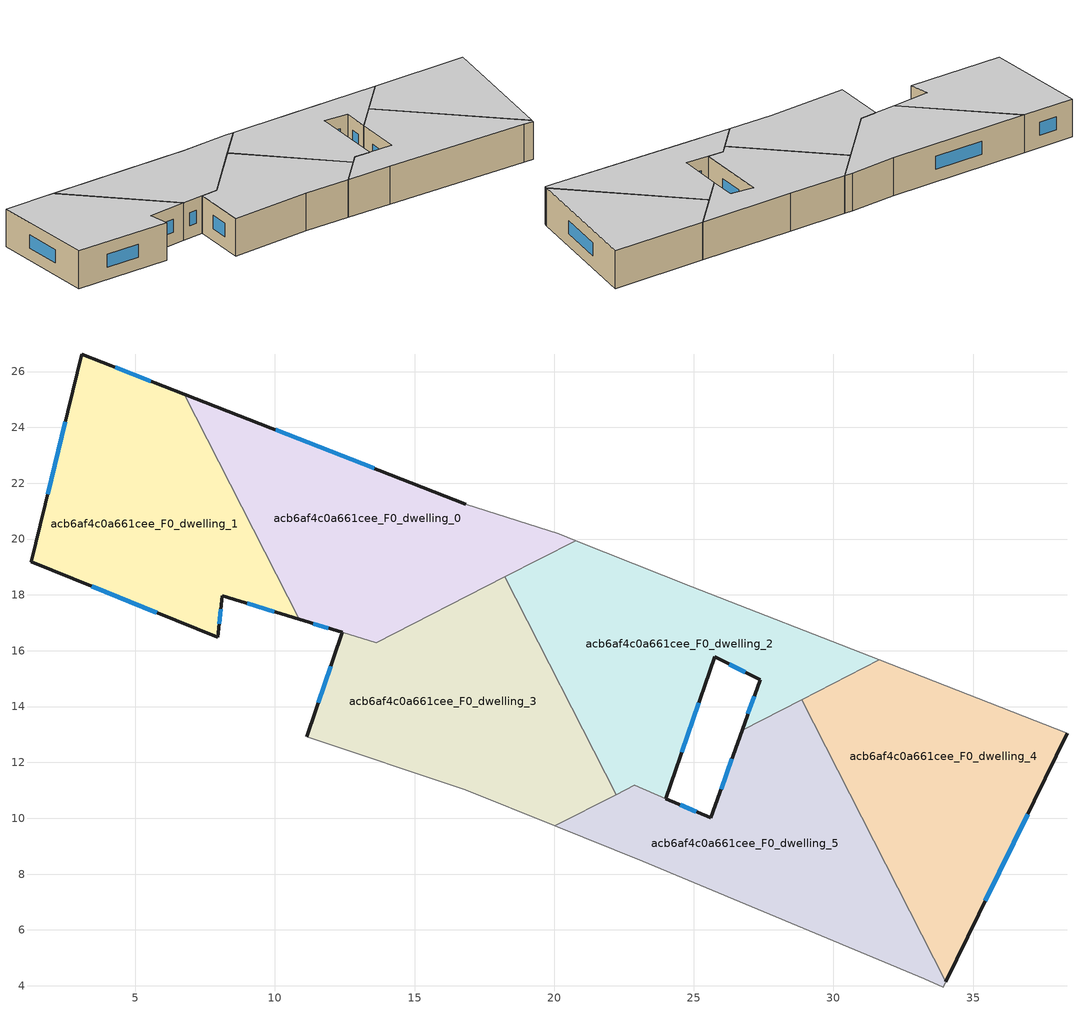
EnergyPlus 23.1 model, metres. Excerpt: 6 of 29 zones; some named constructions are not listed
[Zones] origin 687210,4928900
acb6af4c0a661cee_F0_dwelling_0
 floor ground (EU_floor_Construction): 20.16,20.19 20.77,19.94 13.63,16.29 10.88,17.12 6.75,25.19 16.83,21.25 z0
 wall outside (EU_wall_Construction): 16.83,21.25 6.75,25.19 / 10.88,17.12 12.41,16.66 z0:3
 wall to acb6af4c0a661cee_F0_dwelling_1 (EU_wall_Construction): 6.75,25.19 10.88,17.12 z0:3
 wall adiabatic (EU_wall_Construction): 20.77,19.94 20.16,20.19 16.83,21.25 z0:3
 wall to acb6af4c0a661cee_F0_dwelling_3 (EU_wall_Construction): 12.41,16.66 13.63,16.29 18.23,18.64 z0:3
 wall to acb6af4c0a661cee_F0_dwelling_2 (EU_wall_Construction): 18.23,18.64 20.77,19.94 z0:3
 window (EU_Window_Construction): 13.55,22.53 10.03,23.91 / 11.38,16.97 11.91,16.81 z0.98:2.02
 ceiling to acb6af4c0a661cee_F1_dwelling_0 (EU_floor_Construction): 20.77,19.94 20.16,20.19 16.83,21.25 6.75,25.19 10.88,17.12 13.63,16.29 z3
acb6af4c0a661cee_F0_dwelling_1
 floor ground (EU_floor_Construction): 6.75,25.19 10.88,17.12 8.11,17.97 7.94,16.49 1.26,19.19 3.08,26.63 z0
 wall outside (EU_wall_Construction): 6.75,25.19 3.08,26.63 1.26,19.19 7.94,16.49 8.11,17.97 10.88,17.12 z0:3
 window (EU_Window_Construction): 2.49,24.21 1.86,21.61 / 5.56,25.66 4.28,26.16 / 9.01,17.69 9.98,17.4 / 8,16.97 8.06,17.49 / 3.44,18.31 5.77,17.37 z0.98:2.02
 ceiling to acb6af4c0a661cee_F1_dwelling_1 (EU_floor_Construction): 10.88,17.12 6.75,25.19 3.08,26.63 1.26,19.19 7.94,16.49 8.11,17.97 z3
acb6af4c0a661cee_F0_dwelling_2
 floor ground (EU_floor_Construction): 31.65,15.67 26.73,13.15 27.37,14.97 25.74,15.78 23.99,10.71 22.88,11.18 22.22,10.84 18.23,18.64 20.77,19.94 24.92,18.29 z0
 wall outside (EU_wall_Construction): 23.99,10.71 25.74,15.78 27.37,14.97 26.73,13.15 z0:3
 wall to acb6af4c0a661cee_F0_dwelling_3 (EU_wall_Construction): 18.23,18.64 22.22,10.84 z0:3
 wall adiabatic (EU_wall_Construction): 31.65,15.67 24.92,18.29 20.77,19.94 z0:3
 wall to acb6af4c0a661cee_F0_dwelling_4 (EU_wall_Construction): 28.86,14.24 31.65,15.67 z0:3
 wall to acb6af4c0a661cee_F0_dwelling_5 (EU_wall_Construction): 22.88,11.18 23.99,10.71 / 22.22,10.84 22.87,11.18 / 26.73,13.15 28.86,14.24 z0:3
 window (EU_Window_Construction): 27.16,14.38 26.94,13.74 / 26.27,15.51 26.84,15.23 / 24.56,12.36 25.17,14.13 z0.98:2.02
 ceiling to acb6af4c0a661cee_F1_dwelling_2 (EU_floor_Construction): 31.65,15.67 24.92,18.29 20.77,19.94 18.23,18.64 22.22,10.84 22.88,11.18 23.99,10.71 25.74,15.78 27.37,14.97 26.73,13.15 z3
acb6af4c0a661cee_F0_dwelling_3
 floor ground (EU_floor_Construction): 18.23,18.64 22.22,10.84 20.03,9.72 16.81,11.02 11.14,12.93 12.41,16.66 13.63,16.29 z0
 wall outside (EU_wall_Construction): 12.41,16.66 11.14,12.93 z0:3
 wall adiabatic (EU_wall_Construction): 11.14,12.93 16.81,11.02 20.03,9.72 z0:3
 wall to acb6af4c0a661cee_F0_dwelling_5 (EU_wall_Construction): 20.03,9.72 22.22,10.84 z0:3
 window (EU_Window_Construction): 12,15.44 11.56,14.14 z0.98:2.02
 ceiling to acb6af4c0a661cee_F1_dwelling_3 (EU_floor_Construction): 22.22,10.84 18.23,18.64 13.63,16.29 12.41,16.66 11.14,12.93 16.81,11.02 20.03,9.72 z3
acb6af4c0a661cee_F0_dwelling_4
 floor ground (EU_floor_Construction): 38.38,13.05 34.03,4.15 28.86,14.24 31.65,15.67 z0
 wall outside (EU_wall_Construction): 34.03,4.15 38.38,13.05 z0:3
 wall to acb6af4c0a661cee_F0_dwelling_5 (EU_wall_Construction): 28.86,14.24 34.03,4.15 z0:3
 wall adiabatic (EU_wall_Construction): 38.38,13.05 31.65,15.67 z0:3
 window (EU_Window_Construction): 35.44,7.04 36.97,10.15 z0.98:2.02
 ceiling to acb6af4c0a661cee_F1_dwelling_4 (EU_floor_Construction): 34.03,4.15 38.38,13.05 31.65,15.67 28.86,14.24 z3
acb6af4c0a661cee_F0_dwelling_5
 floor ground (EU_floor_Construction): 28.86,14.24 34.03,4.15 33.93,3.96 33.25,4.25 23.17,8.46 20.03,9.72 22.87,11.18 23.99,10.71 25.61,10.02 26.73,13.15 z0
 wall outside (EU_wall_Construction): 26.73,13.15 25.61,10.02 24,10.71 z0:3
 wall adiabatic (EU_wall_Construction): 20.03,9.72 23.17,8.46 33.25,4.25 33.93,3.96 34.03,4.15 z0:3
 window (EU_Window_Construction): 25.09,10.24 24.52,10.48 / 26.36,12.13 25.98,11.04 z0.98:2.02
 ceiling to acb6af4c0a661cee_F1_dwelling_5 (EU_floor_Construction): 33.93,3.96 34.03,4.15 28.86,14.24 26.73,13.15 25.61,10.02 24,10.71 22.87,11.18 20.03,9.72 23.17,8.46 33.25,4.25 z3
[HVACTEMPLATE:THERMOSTAT] Constant Heating Setpoint=20; Constant Cooling Setpoint=50
EU_HeatOnly_acb6af4c0a661cee_F0_dwelling_0; EU_HeatOnly_acb6af4c0a661cee_F0_dwelling_1; EU_HeatOnly_acb6af4c0a661cee_F0_dwelling_2; EU_HeatOnly_acb6af4c0a661cee_F0_dwelling_3; EU_HeatOnly_acb6af4c0a661cee_F0_dwelling_4; EU_HeatOnly_acb6af4c0a661cee_F0_dwelling_5; EU_HeatOnly_acb6af4c0a661cee_F1_dwelling_0; EU_HeatOnly_acb6af4c0a661cee_F1_dwelling_1; EU_HeatOnly_acb6af4c0a661cee_F1_dwelling_2; EU_HeatOnly_acb6af4c0a661cee_F1_dwelling_3; EU_HeatOnly_acb6af4c0a661cee_F1_dwelling_4; EU_HeatOnly_acb6af4c0a661cee_F1_dwelling_5; EU_HeatOnly_acb6af4c0a661cee_F2_dwelling_0; EU_HeatOnly_acb6af4c0a661cee_F2_dwelling_1; EU_HeatOnly_acb6af4c0a661cee_F2_dwelling_2; EU_HeatOnly_acb6af4c0a661cee_F2_dwelling_3; EU_HeatOnly_acb6af4c0a661cee_F2_dwelling_4; EU_HeatOnly_acb6af4c0a661cee_F2_dwelling_5; EU_HeatOnly_acb6af4c0a661cee_F3_dwelling_0; EU_HeatOnly_acb6af4c0a661cee_F3_dwelling_1; EU_HeatOnly_acb6af4c0a661cee_F3_dwelling_2; EU_HeatOnly_acb6af4c0a661cee_F3_dwelling_3; EU_HeatOnly_acb6af4c0a661cee_F3_dwelling_4; EU_HeatOnly_acb6af4c0a661cee_F3_dwelling_5; EU_HeatOnly_acb6af4c0a661cee_F4_dwelling_0; EU_HeatOnly_acb6af4c0a661cee_F4_dwelling_1; EU_HeatOnly_acb6af4c0a661cee_F4_dwelling_2; EU_HeatOnly_acb6af4c0a661cee_F4_dwelling_3; EU_HeatOnly_acb6af4c0a661cee_F4_dwelling_4
[SCHEDULE:CONSTANT]
Name | Hourly Value
EU_AlwaysOn | 1
EU_CoolingOff | 0
[SCHEDULE:FILE] Column Number=1; Rows to Skip at Top=0; Number of Hours of Data=8760; Column Separator=Comma; Interpolate to Timestep=No; Minutes per Item=60; Adjust Schedule for Daylight Savings=Yes
Name | File
EU_Step8_GainSchedule_acb6af4c0a661cee_F2_dwelling_0_f000 | ../../schedules/acb6af4c0a661cee/acb6af4c0a661cee_F2_dwelling_0_f000_gain.csv
EU_Step8_GainSchedule_acb6af4c0a661cee_F2_dwelling_1_f000 | ../../schedules/acb6af4c0a661cee/acb6af4c0a661cee_F2_dwelling_1_f000_gain.csv
EU_Step8_GainSchedule_acb6af4c0a661cee_F2_dwelling_2_f000 | ../../schedules/acb6af4c0a661cee/acb6af4c0a661cee_F2_dwelling_2_f000_gain.csv
EU_Step8_GainSchedule_acb6af4c0a661cee_F2_dwelling_3_f000 | ../../schedules/acb6af4c0a661cee/acb6af4c0a661cee_F2_dwelling_3_f000_gain.csv
EU_Step8_GainSchedule_acb6af4c0a661cee_F2_dwelling_4_f000 | ../../schedules/acb6af4c0a661cee/acb6af4c0a661cee_F2_dwelling_4_f000_gain.csv
EU_Step8_GainSchedule_acb6af4c0a661cee_F2_dwelling_5_f000 | ../../schedules/acb6af4c0a661cee/acb6af4c0a661cee_F2_dwelling_5_f000_gain.csv
EU_Step8_GainSchedule_acb6af4c0a661cee_F3_dwelling_0_f000 | ../../schedules/acb6af4c0a661cee/acb6af4c0a661cee_F3_dwelling_0_f000_gain.csv
EU_Step8_GainSchedule_acb6af4c0a661cee_F3_dwelling_1_f000 | ../../schedules/acb6af4c0a661cee/acb6af4c0a661cee_F3_dwelling_1_f000_gain.csv
EU_Step8_GainSchedule_acb6af4c0a661cee_F3_dwelling_2_f000 | ../../schedules/acb6af4c0a661cee/acb6af4c0a661cee_F3_dwelling_2_f000_gain.csv
EU_Step8_GainSchedule_acb6af4c0a661cee_F3_dwelling_3_f000 | ../../schedules/acb6af4c0a661cee/acb6af4c0a661cee_F3_dwelling_3_f000_gain.csv
EU_Step8_GainSchedule_acb6af4c0a661cee_F3_dwelling_4_f000 | ../../schedules/acb6af4c0a661cee/acb6af4c0a661cee_F3_dwelling_4_f000_gain.csv
EU_Step8_GainSchedule_acb6af4c0a661cee_F3_dwelling_5_f000 | ../../schedules/acb6af4c0a661cee/acb6af4c0a661cee_F3_dwelling_5_f000_gain.csv
EU_Step8_GainSchedule_acb6af4c0a661cee_F4_dwelling_0_f000 | ../../schedules/acb6af4c0a661cee/acb6af4c0a661cee_F4_dwelling_0_f000_gain.csv
EU_Step8_GainSchedule_acb6af4c0a661cee_F4_dwelling_1_f000 | ../../schedules/acb6af4c0a661cee/acb6af4c0a661cee_F4_dwelling_1_f000_gain.csv
EU_Step8_GainSchedule_acb6af4c0a661cee_F4_dwelling_2_f000 | ../../schedules/acb6af4c0a661cee/acb6af4c0a661cee_F4_dwelling_2_f000_gain.csv
EU_Step8_GainSchedule_acb6af4c0a661cee_F4_dwelling_3_f000 | ../../schedules/acb6af4c0a661cee/acb6af4c0a661cee_F4_dwelling_3_f000_gain.csv
EU_Step8_GainSchedule_acb6af4c0a661cee_F4_dwelling_4_f000 | ../../schedules/acb6af4c0a661cee/acb6af4c0a661cee_F4_dwelling_4_f000_gain.csv
